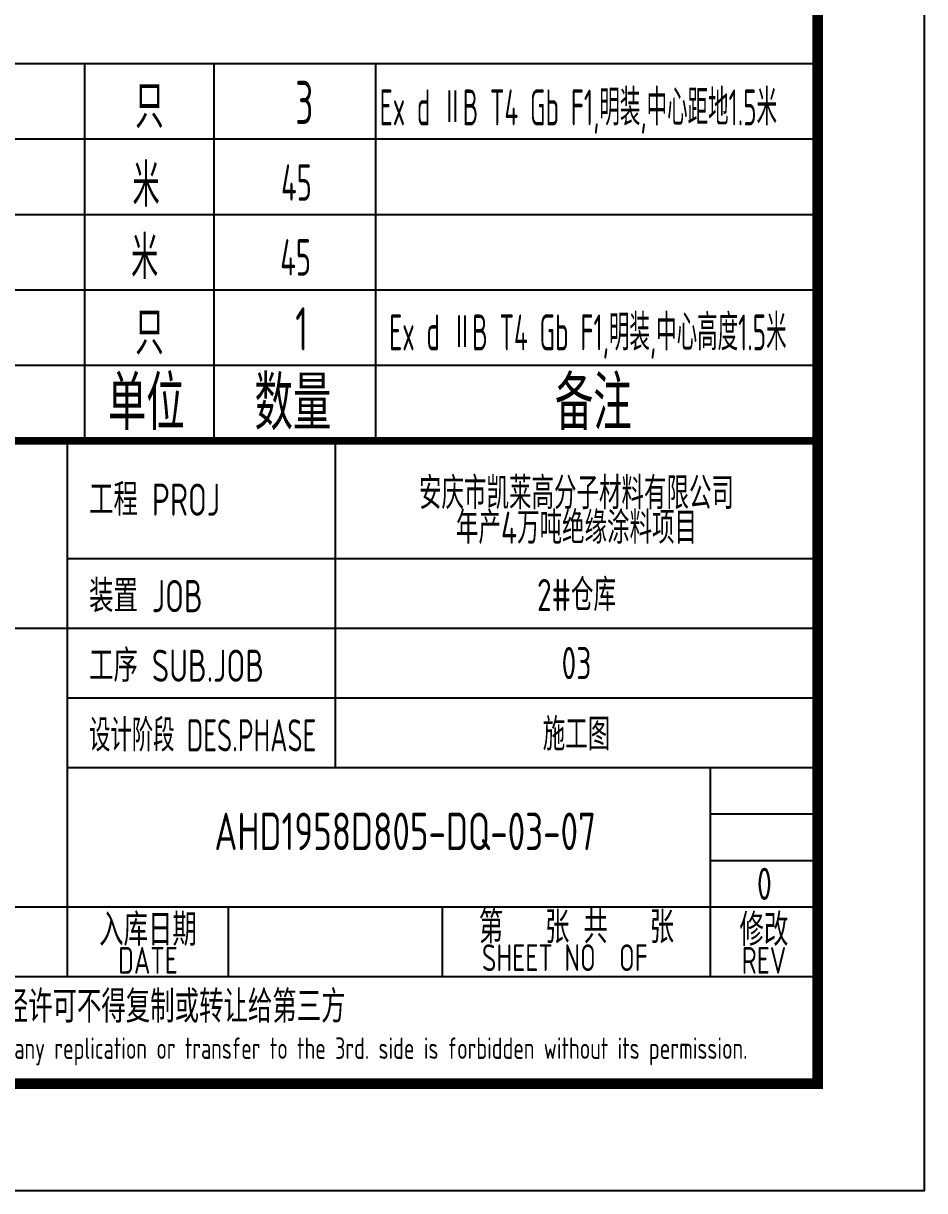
# Model space of a CAD drawing. Extents: x 1151645 to 1632247, y -116298 to 25377.
# Drawn here: x 1509330 to 1517744, y -100998 to -90102 of the extents above; entities that cross this region are included whole.
import ezdxf
from ezdxf.enums import TextEntityAlignment as Align

# ---------------------------------------------------------------- set-up
doc = ezdxf.new("R2010")
doc.units = 0
doc.header["$LTSCALE"] = 1000
doc.header["$MEASUREMENT"] = 0
doc.layers.get('0').update_dxf_attribs({"linetype": 'CONTINUOUS'})
for name, color, linetype in [('AXIS', 3, 'CONTINUOUS'), ('PUB_TITLE', 4, 'CONTINUOUS'), ('TEL_TAB', 7, 'CONTINUOUS'), ('电气', 3, 'CONTINUOUS')]:
    doc.layers.add(name, color=color, linetype=linetype)
doc.styles.add('AHD', font='sceie.shx', dxfattribs={"width": 0.7, "bigfont": 'sceic.shx'})
doc.styles.add('sceic', font='sceie.shx', dxfattribs={"width": 0.67, "bigfont": 'sceic.shx'})
doc.styles.add('sceie', font='sceie.shx', dxfattribs={"width": 0.7, "bigfont": 'sceic.shx'})
doc.styles.add('TSSD_Rein', font='Tssdeng.shx', dxfattribs={"width": 0.7, "bigfont": 'hztxt.shx'})

msp = doc.modelspace()

# ---------------------------------------------------------------- linework, layer by layer
for p, q in [((1509743.5, -98998.1), (1509743.5, -93998.1)), ((1512243.5, -97048.1), (1512243.5, -93998.1)), ((1516743.5, -99998.1), (1516743.5, -93998.1)), ((1509743.5, -95098.1), (1516743.5, -95098.1)), ((1498743.5, -95748.1), (1516743.5, -95748.1)), ((1509743.5, -96398.1), (1516743.5, -96398.1)), ((1509743.5, -97048.1), (1516743.5, -97048.1)), ((1515743.5, -98998.1), (1515743.5, -97048.1)), ((1515743.5, -97481.4), (1516743.5, -97481.4)), ((1515743.5, -97914.8), (1516743.5, -97914.8)), ((1498743.5, -98348.1), (1516743.5, -98348.1)), ((1511243.5, -98998.1), (1511243.5, -98348.1)), ((1513243.5, -98998.1), (1513243.5, -98348.1)), ((1498743.5, -98998.1), (1516743.5, -98998.1)), ((1498743.5, -99998.1), (1516743.5, -99998.1))]:
    msp.add_line(p, q)
msp.add_lwpolyline([(1516743.5, -93998.1, 70, 70, 0), (1498743.5, -93998.1, 70, 70, 0), (1498743.5, -99998.1, 0, 0, 0)], format="xyseb")
at = {"layer": 'PUB_TITLE', "color": 4}
msp.add_lwpolyline([(1433643.5, -100998.1), (1517743.5, -100998.1), (1517743.5, -41598.1), (1433643.5, -41598.1)], close=True, dxfattribs=at)
at = {"layer": 'PUB_TITLE', "color": 4, "const_width": 100}
msp.add_lwpolyline([(1436143.5, -99998.1), (1516743.5, -99998.1), (1516743.5, -42598.1), (1436143.5, -42598.1)], close=True, dxfattribs=at)
at = {"layer": '电气', "color": 7}
for p, q in [((1498743.5, -90475.5), (1516743.5, -90475.5)), ((1509899.6, -90475.5), (1509899.6, -93998.1)), ((1511107.3, -90475.5), (1511107.3, -93998.1)), ((1512617, -90475.5), (1512617, -93998.1)), ((1498743.5, -91180), (1516743.5, -91180)), ((1498743.5, -91884.5), (1516743.5, -91884.5)), ((1498743.5, -92589.1), (1516743.5, -92589.1)), ((1498743.5, -93293.6), (1516743.5, -93293.6))]:
    msp.add_line(p, q, dxfattribs=at)

# ---------------------------------------------------------------- texts
at = {"style": 'AHD'}
for s, width, p in [('工程 PROJ', 0.8, (1509943.5, -94698.1)), ('工程 PROJ', 0.8, (1509943.5, -94698.1)), ('装置 JOB', 0.8, (1509943.5, -95598.1)), ('装置 JOB', 0.8, (1509943.5, -95598.1)), ('工序 SUB.JOB', 0.8, (1509943.5, -96248.1)), ('工序 SUB.JOB', 0.8, (1509943.5, -96248.1)), ('设计阶段 DES.PHASE', 0.7, (1509943.5, -96898.1)), ('设计阶段 DES.PHASE', 0.7, (1509943.5, -96898.1))]:
    msp.add_text(s, height=300, dxfattribs=dict(at, width=width)).set_placement(p)
at = {"style": 'AHD', "width": 0.8}
for s, height, p in [('入库日期', 300, (1510493.5, -98548.1)), ('入库日期', 300, (1510493.5, -98548.1)), ('第   张 共   张', 300, (1514493.5, -98523.1)), ('修改', 300, (1516243.5, -98548.1)), ('修改', 300, (1516243.5, -98548.1)), ('SHEET NO  OF  ', 250, (1514493.5, -98823.1)), ('SHEET NO  OF  ', 250, (1514493.5, -98823.1)), ('DATE', 250, (1510493.5, -98848.1)), ('DATE', 250, (1510493.5, -98848.1)), ('REV', 250, (1516243.5, -98848.1)), ('REV', 250, (1516243.5, -98848.1)), ('本文件专有权属安徽华东化工医药工程有限责任公司所有,未经许可不得复制或转让给第三方', 300, (1507743.5, -99298.1)), ('本文件专有权属安徽华东化工医药工程有限责任公司所有,未经许可不得复制或转让给第三方', 300, (1507743.5, -99298.1)), ('The proprietary right of this document belongs to Anhui Huadong Chemical And Medical Engineering  Co.,Ltd.  and any replication or transfer to the 3rd. side is forbidden without its permission. ', 200, (1507743.5, -99698.1)), ('The proprietary right of this document belongs to Anhui Huadong Chemical And Medical Engineering  Co.,Ltd.  and any replication or transfer to the 3rd. side is forbidden without its permission. ', 200, (1507743.5, -99698.1))]:
    msp.add_text(s, height=height, dxfattribs=at).set_placement(p, align=Align.MIDDLE)
at = {"width": 0.8}
for tag, text, height, style, p in [('AHD1958D805-DQ-03-07', '200320-02-040', 350, 'sceie', (1512894.3, -97644.4)), ('0', '0', 300, 'AHD', (1516247.6, -98134.2)), ('0', '0', 300, 'AHD', (1516247.6, -98134.2))]:
    msp.add_attdef(tag, text=text, height=height, dxfattribs=dict(at, style=style)).set_placement(p, align=Align.MIDDLE)
at = {"layer": 'AXIS', "style": 'TSSD_Rein', "width": 0.7}
for s, p in [('安庆市凯莱高分子材料有限公司', (1514493.5, -94470.5)), ('年产4万吨绝缘涂料项目', (1514493.5, -94793.6)), ('2#仓库', (1514493.5, -95423.1)), ('03', (1514493.5, -96073.1)), ('施工图', (1514493.5, -96723.1))]:
    msp.add_text(s, height=300, dxfattribs=at).set_placement(p, align=Align.MIDDLE)
at = {"layer": 'TEL_TAB', "color": 0, "linetype": 'ByBlock', "style": 'sceic', "width": 0.67}
for p in [(1511735.6, -91757.9), (1511727.8, -92456.1)]:
    msp.add_text('45', height=340, dxfattribs=at).set_placement(p)
at = {"layer": '电气', "color": 7, "style": 'sceie'}
for s, height, width, p in [('3', 402.6, 0.7, (1511868.1, -91041.6)), ('只', 402.6, 0.7, (1510373.5, -91079.4)), ('只', 402.6, 0.7, (1510373.5, -93192.9)), ('1', 402.6, 0.7, (1511868.1, -93155.2)), ('单位', 503.23, 0.75, (1510118.3, -93897.5)), ('数量', 503.23, 0.75, (1511488.1, -93897.5)), ('备注', 503.23, 0.75, (1514292, -93897.5))]:
    msp.add_text(s, height=height, dxfattribs=dict(at, width=width)).set_placement(p)
at = {"layer": '电气', "color": 1, "style": 'sceie', "width": 0.6}
for s, p in [('Ex d ⅡB T4 Gb F1,明装,中心距地1.5米', (1512654.9, -91054.5)), ('Ex d ⅡB T4 Gb F1,明装,中心高度1.5米', (1512744, -93154.6))]:
    msp.add_text(s, height=335.488, dxfattribs=at).set_placement(p)
at = {"layer": '电气', "color": 7, "linetype": 'Continuous', "style": 'sceic', "width": 0.67}
for p in [(1510348.7, -91813.3), (1510335.4, -92488.4)]:
    msp.add_text('米', height=400, dxfattribs=at).set_placement(p)

doc.saveas('drawing.dxf')
